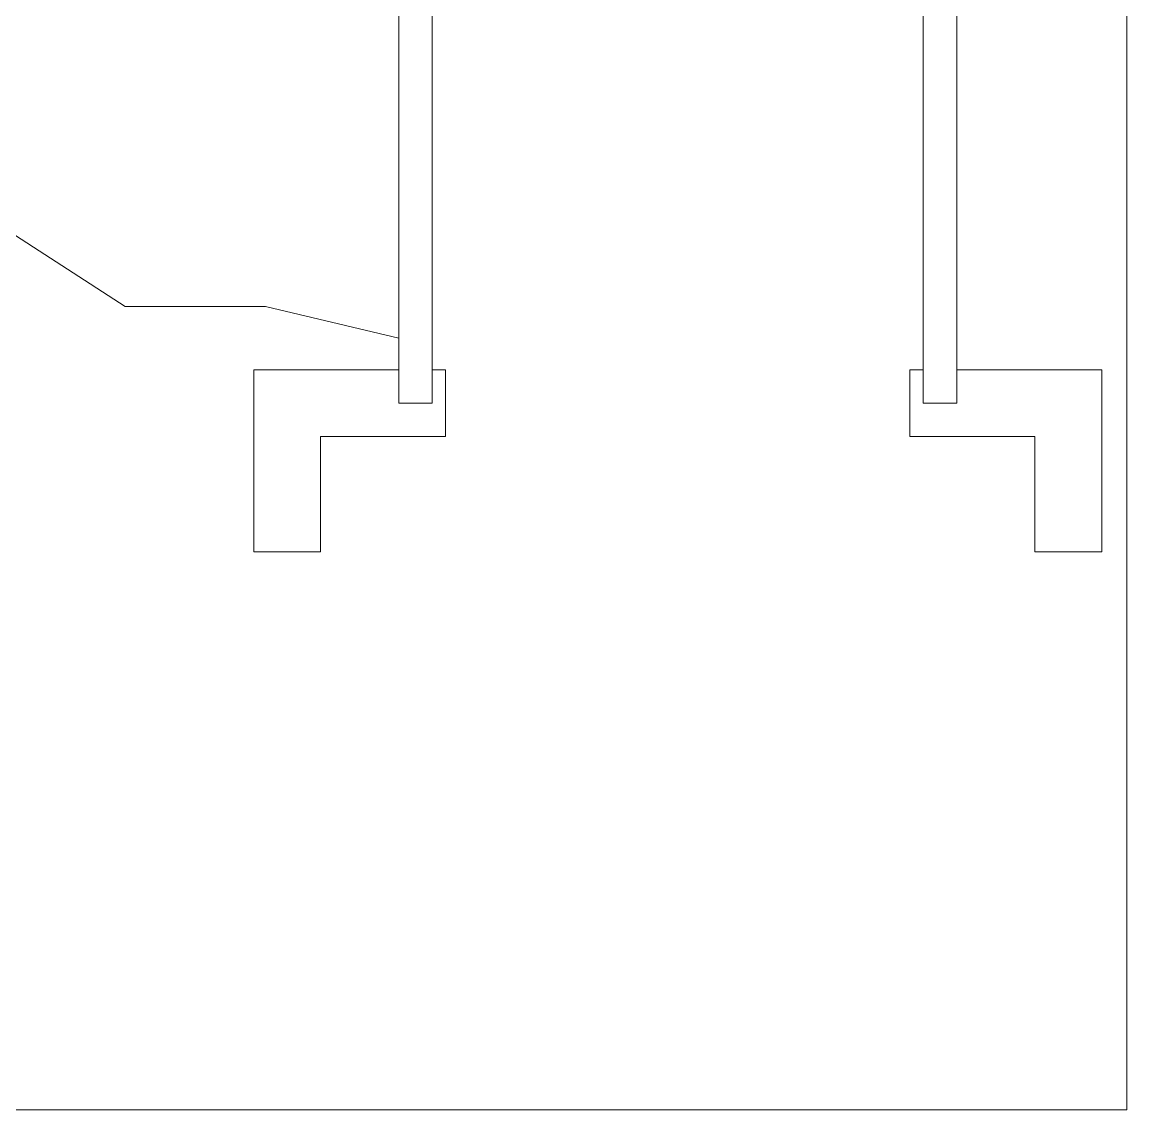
# Model space of a CAD drawing. Header units: metres. Extents: x 35.8 to 78.9, y 1.1 to 33.7.
# Drawn here: x 70.63 to 78.89, y 1.12 to 9.25 of the extents above; entities that cross this region are included whole.
import ezdxf

# ---------------------------------------------------------------- set-up
doc = ezdxf.new("R2010")
doc.units = ezdxf.units.M
for name, color, linetype, lineweight in [('Ceco.NET 53', 254, 'Continuous', 9), ('equipment', 40, 'Continuous', 15), ('topography', 132, 'Continuous', 15), ('wall low', 140, 'Continuous', 20)]:
    doc.layers.add(name, color=color, linetype=linetype, lineweight=lineweight)

msp = doc.modelspace()

# ---------------------------------------------------------------- linework, layer by layer
at = {"layer": 'Ceco.NET 53', "ltscale": 0.3}
msp.add_line((78.8917, 33.7233), (78.8917, 1.1233), dxfattribs=at)
msp.add_lwpolyline([(78.8917, 1.1233), (35.7917, 1.1233), (35.7917, 33.7233), (78.8917, 33.7233)], dxfattribs=at)
at = {"layer": 'equipment', "ltscale": 0.3}
for p, q in [((73.4498, 14.7802), (73.4498, 6.4057)), ((73.6998, 14.7802), (73.6998, 6.4057)), ((77.3695, 14.7802), (77.3695, 6.4057)), ((77.6195, 14.7802), (77.6195, 6.4057)), ((73.4498, 6.4057), (73.6998, 6.4057)), ((77.6195, 6.4057), (77.3695, 6.4057))]:
    msp.add_line(p, q, dxfattribs=at)
at = {"layer": 'topography', "ltscale": 0.3}
for p, q in [((69.4573, 8.3816), (71.4042, 7.1293)), ((71.4042, 7.1293), (72.4526, 7.1293)), ((72.4526, 7.1293), (73.4498, 6.8913))]:
    msp.add_line(p, q, dxfattribs=at)
at = {"layer": 'wall low', "ltscale": 0.3}
for p, q in [((72.3649, 5.2956), (72.3649, 6.6557)), ((72.3649, 6.6557), (73.4498, 6.6557)), ((73.6998, 6.6557), (73.7998, 6.6557)), ((73.7998, 6.1557), (73.7998, 6.6557)), ((77.2695, 6.1557), (77.2695, 6.6557)), ((77.3695, 6.6557), (77.2695, 6.6557)), ((78.7045, 6.6557), (77.6195, 6.6557)), ((78.7045, 5.2956), (78.7045, 6.6557)), ((72.8649, 5.2956), (72.8649, 6.1557)), ((72.8649, 6.1557), (73.7998, 6.1557)), ((78.2045, 6.1557), (77.2695, 6.1557)), ((78.2045, 5.2956), (78.2045, 6.1557)), ((72.3649, 5.2956), (72.8649, 5.2956)), ((78.2045, 5.2956), (78.7045, 5.2956))]:
    msp.add_line(p, q, dxfattribs=at)

doc.saveas('drawing.dxf')
